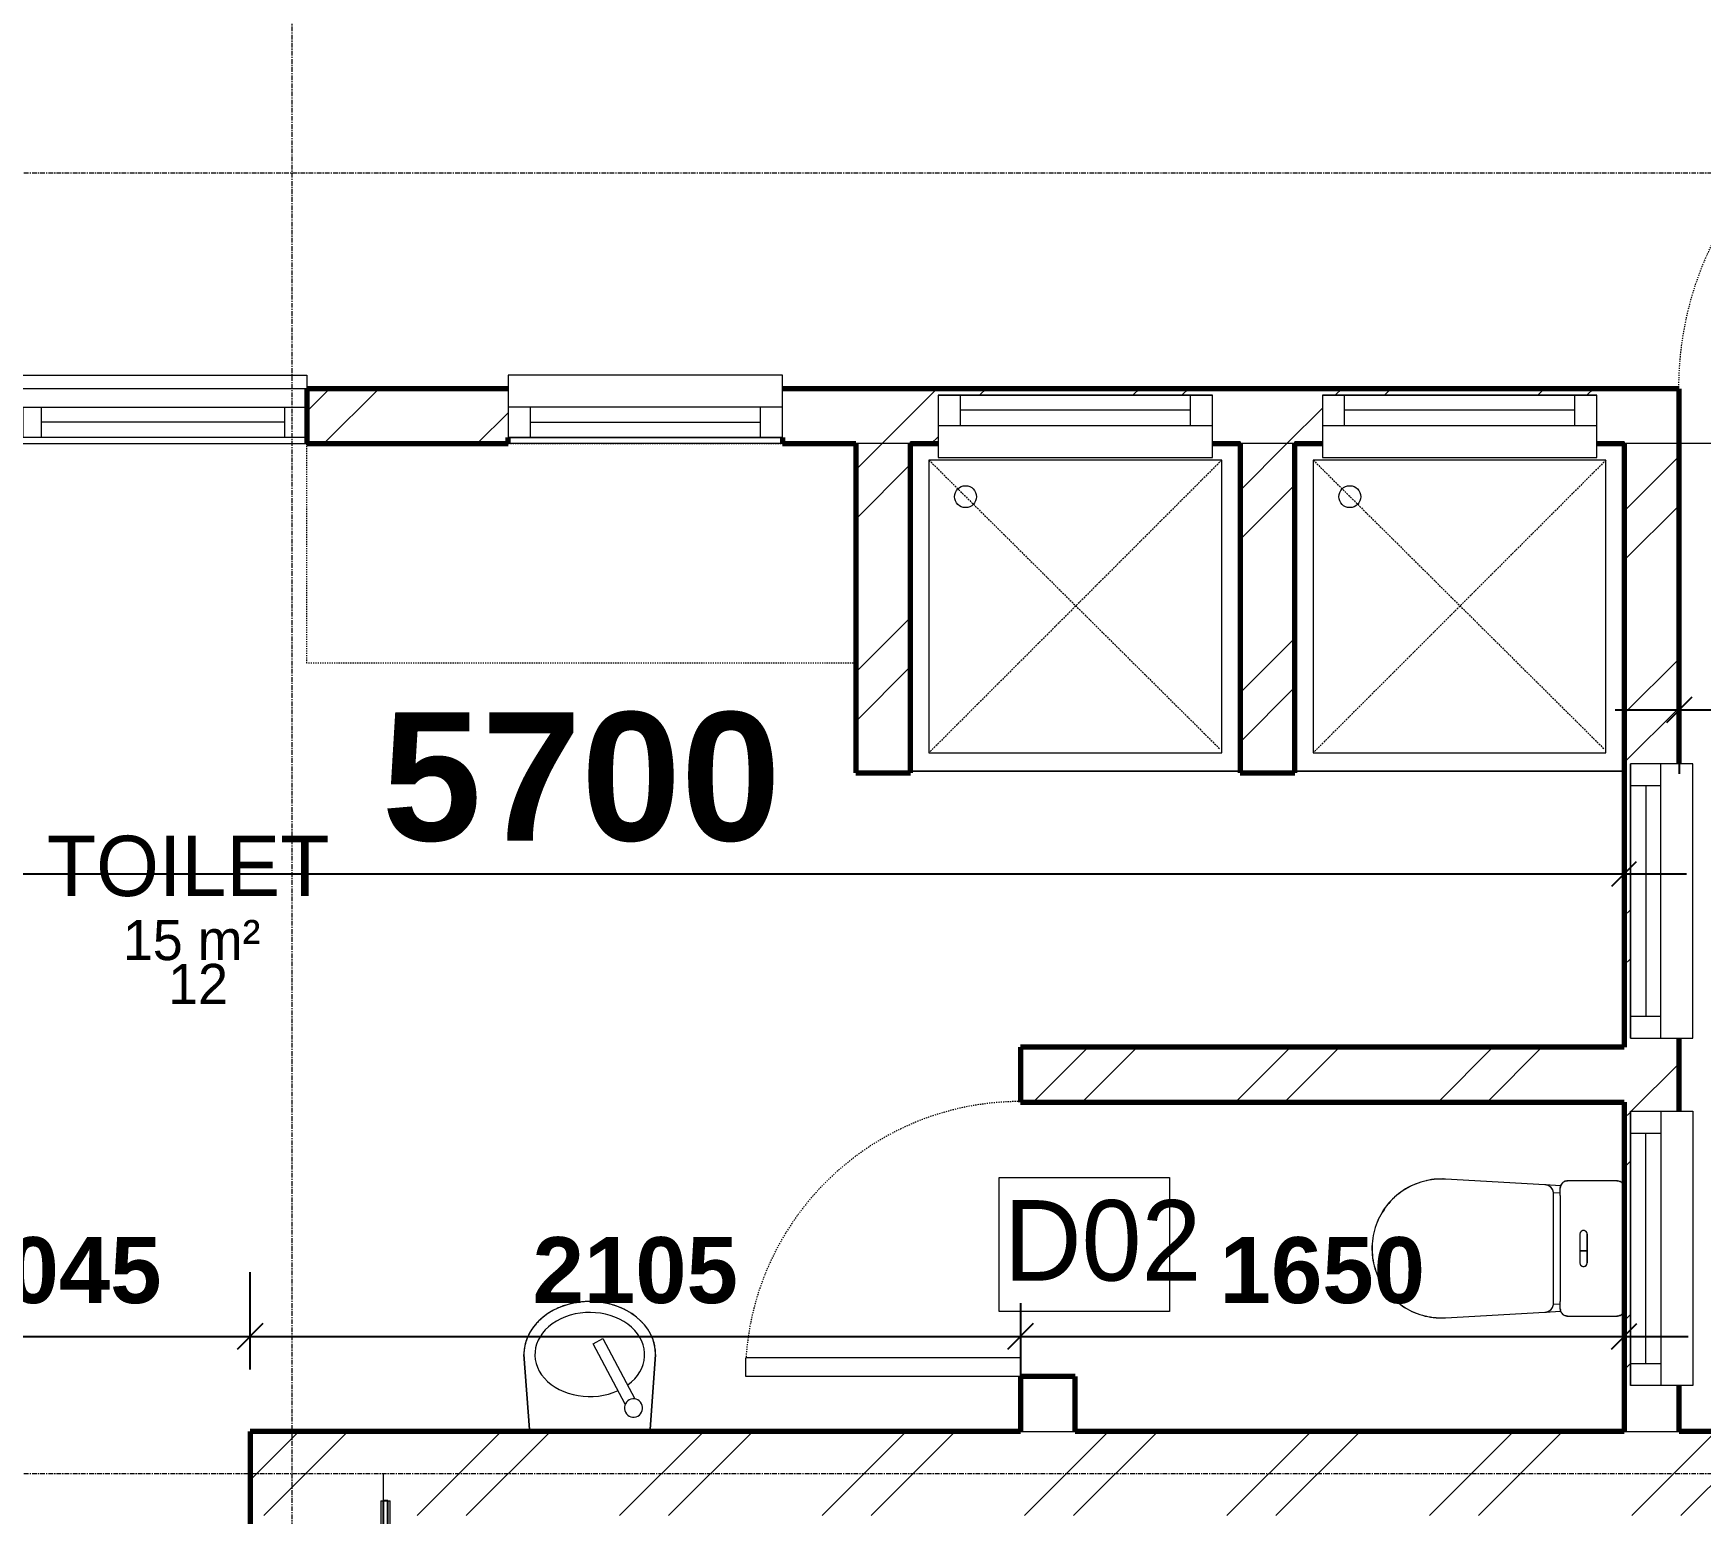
# Model space of a CAD drawing. Header units: inches. Extents: x 22 to 382261, y 22 to 371281.
# Drawn here: x 130486 to 135042, y 217997 to 222043 of the extents above; entities that cross this region are included whole.
import ezdxf

# ---------------------------------------------------------------- set-up
doc = ezdxf.new("R2010")
doc.units = ezdxf.units.IN
doc.header["$MEASUREMENT"] = 0
for name, pattern in [('Dash', [6.35, 3.175, -3.175]), ('Grid Line 1_2_', [22.225, 12.7, -3.175, 3.175, -3.175]), ('Hidden', [7.14375, 4.7625, -2.38125])]:
    doc.linetypes.add(name, pattern=pattern)
for name, color, linetype, lineweight in [('A-ANNO-DIMS', 211, 'Continuous', 9), ('A-AREA', 32, 'Continuous', 9), ('A-AREA-IDEN', 2, 'Continuous', 9), ('A-DOOR', 31, 'Continuous', 9), ('A-DOOR-HDLN', 31, 'Dash', 9), ('A-DOOR-IDEN', 31, 'Continuous', 9), ('A-FLOR', 192, 'Continuous', 9), ('A-GENM', 13, 'Continuous', 9), ('A-GLAZ', 151, 'Continuous', 9), ('A-GLAZ-SILL', 1, 'Continuous', 9), ('A-WALL', 113, 'Continuous', 9), ('A-WALL-PATT', 111, 'Continuous', 9), ('I-WALL', 2, 'Continuous', 9), ('P-SANR-FIXT', 6, 'Continuous', 9), ('Q-CASE', 31, 'Continuous', 9), ('S-GRID', 1, 'Continuous', 9)]:
    doc.layers.add(name, color=color, linetype=linetype, lineweight=lineweight)
doc.styles.add('Arial_B', font='arialbd.ttf', dxfattribs={"height": 350.793651})
doc.styles.add('Arial_B_1', font='arialbd.ttf', dxfattribs={"height": 180.555556})
doc.styles.add('Century Gothic_1', font='GOTHIC.TTF', dxfattribs={"height": 1})
doc.styles.add('Gill Sans MT', font='GIL_____.TTF', dxfattribs={"height": 262.5})
doc.styles.add('Tw Cen MT Condensed', font='TCCM____.TTF', dxfattribs={"height": 1.35})
doc.dimstyles.new('1', dxfattribs={"dimscale": 304.8, "dimtxt": 178.545395, "dimasz": 0.227865, "dimexe": 0.574147, "dimexo": 0.0625, "dimgap": 0.287073, "dimtad": 1, "dimdec": 0, "dimzin": 0, "dimdsep": 46, "dimtxsty": 'Arial_B_1', "dimblk1": 'OBLIQUE', "dimblk2": 'OBLIQUE', "dimsah": 1, "dimcen": 0.09, "dimdle": 0.574147, "dimazin": 0, "dimtfac": 1, "dimtdec": 4, "dimtix": 1, "dimtmove": 0, "dimatfit": 3, "dimfxl": 0.574147, "dimfxlon": 1, "dimtvp": 1, "dimtolj": 1, "dimtzin": 0, "dimarcsym": 2})
doc.dimstyles.new('2', dxfattribs={"dimscale": 304.8, "dimtxt": 346.888196, "dimasz": 0.221354, "dimexe": 1.338583, "dimexo": 0.0625, "dimgap": 0.278871, "dimtad": 1, "dimdec": 0, "dimzin": 0, "dimdsep": 46, "dimtxsty": 'Arial_B', "dimblk1": 'OBLIQUE', "dimblk2": 'OBLIQUE', "dimsah": 1, "dimcen": 0.09, "dimdle": 0.557743, "dimazin": 0, "dimtfac": 1, "dimtdec": 4, "dimtix": 1, "dimtmove": 0, "dimatfit": 3, "dimfxl": 0.557743, "dimfxlon": 1, "dimtvp": 1, "dimtolj": 1, "dimtzin": 0, "dimarcsym": 2})
pattern_1 = [(45, (139676.7, 209538.6), (-276.592, 276.592), []), (45, (139676.7, 209957.7), (-276.592, 276.592), [])]

# ---------------------------------------------------------------- blocks, each defined once
blk = doc.blocks.new('M_Single-Flush - d02  toilet 750 by 2100-458075-01-GROUND FLOOR DIM- PART B')
at = {"layer": 'A-DOOR', "lineweight": 18}
for p, q in [((375, -75), (324, -75)), ((324, -75), (324, -825)), ((375, -75), (375, -825)), ((375, -825), (324, -825))]:
    blk.add_line(p, q, dxfattribs=at)
at = {"layer": 'A-DOOR-HDLN'}
blk.add_arc((375, -75), 751.7, 180, 266.1097, dxfattribs=at)
blk = doc.blocks.new('Dbl Plain - 1500 by 900-492825-01-GROUND FLOOR DIM- PART B')
at = {"layer": 'A-GLAZ'}
for p, q in [((-1035, 49.5), (465, 49.5)), ((-1035, -33.5), (-1035, 49.5)), ((-975, 49.5), (-975, -33.5)), ((-310, 49.5), (-310, -33.5)), ((-260, 49.5), (-260, -33.5)), ((405, 49.5), (405, -33.5)), ((465, 49.5), (465, -33.5)), ((-975, 8), (-310, 8)), ((-260, 8), (405, 8)), ((465, -33.5), (-1035, -33.5))]:
    blk.add_line(p, q, dxfattribs=at)
at = {"layer": 'A-GLAZ-SILL'}
for p, q in [((-1035, -121), (-1035, -84.7)), ((465, -84.7), (465, -121)), ((465, -121), (-1035, -121))]:
    blk.add_line(p, q, dxfattribs=at)
blk = doc.blocks.new('Windows_Sgl_Plain - 750 by 600-492824-01-GROUND FLOOR DIM- PART B')
at = {"layer": 'A-GLAZ'}
for p, q in [((-375, 121), (-375, -49.5)), ((375, 121), (-375, 121)), ((375, -49.5), (375, 121)), ((375, 33.5), (-375, 33.5)), ((-375, 33.5), (-375, 25.5)), ((-315, 33.5), (-315, -49.5)), ((315, -49.5), (315, 33.5)), ((375, 25.5), (375, 33.5)), ((-315, -8), (315, -8)), ((-375, -49.5), (375, -49.5)), ((375, -49.5), (-375, -49.5))]:
    blk.add_line(p, q, dxfattribs=at)
at = {"layer": 'A-GLAZ-SILL'}
for p, q in [((-375, 121), (-375, 84.7)), ((375, 121), (-375, 121)), ((375, 84.7), (375, 121))]:
    blk.add_line(p, q, dxfattribs=at)
blk = doc.blocks.new('Windows_Sgl_Plain - 750 by 600-492826-01-GROUND FLOOR DIM- PART B')
at = {"layer": 'A-GLAZ'}
for p, q in [((-375, 49.5), (375, 49.5)), ((-375, -121), (-375, 49.5)), ((375, 49.5), (-375, 49.5)), ((-315, -33.5), (-315, 49.5)), ((315, 49.5), (315, -33.5)), ((375, 49.5), (375, -121)), ((-315, 8), (315, 8)), ((-375, -33.5), (-375, -25.5)), ((375, -33.5), (-375, -33.5)), ((375, -25.5), (375, -33.5)), ((375, -121), (-375, -121))]:
    blk.add_line(p, q, dxfattribs=at)
at = {"layer": 'A-GLAZ-SILL'}
for p, q in [((-375, -121), (-375, -84.7)), ((375, -84.7), (375, -121)), ((375, -121), (-375, -121))]:
    blk.add_line(p, q, dxfattribs=at)
blk = doc.blocks.new('Windows_Sgl_Plain - 750 by 900-492823-01-GROUND FLOOR DIM- PART B')
at = {"layer": 'A-GLAZ'}
for p, q in [((-375, 121), (-375, -49.5)), ((375, 121), (-375, 121)), ((375, -49.5), (375, 121)), ((375, 33.5), (-375, 33.5)), ((-375, 33.5), (-375, 25.5)), ((-315, 33.5), (-315, -49.5)), ((315, -49.5), (315, 33.5)), ((375, 25.5), (375, 33.5)), ((-315, -8), (315, -8)), ((-375, -49.5), (375, -49.5)), ((375, -49.5), (-375, -49.5))]:
    blk.add_line(p, q, dxfattribs=at)
at = {"layer": 'A-GLAZ-SILL'}
for p, q in [((-375, 121), (-375, 84.7)), ((375, 121), (-375, 121)), ((375, 84.7), (375, 121))]:
    blk.add_line(p, q, dxfattribs=at)
blk = doc.blocks.new('Sink - Bathroom _5_ - Sink - Bathroom _5_-371350-01-GROUND FLOOR DIM- PART B')
at = {"layer": 'P-SANR-FIXT'}
for p, q in [((9.3, 234.5), (35.8, 248.6)), ((96.9, 69.8), (9.3, 234.5)), ((35.8, 248.6), (123.5, 83.7)), ((-180, 205), (-165, 0)), ((-165, 0), (-180, 205)), ((165, 0), (180, 205)), ((180, 205), (165, 0)), ((-165, 0), (165, 0)), ((165, 0), (-165, 0))]:
    blk.add_line(p, q, dxfattribs=at)
for start, end in [(28, 208), (208, 28)]:
    blk.add_arc((119.5, 59), 25, start, end, dxfattribs=at)
for major_axis, ratio, start_param, end_param in [((-180, 0), 0.805556, 3.141593, 6.283185), ((150, 0), 0.766667, 5.476019, 11.537553)]:
    blk.add_ellipse((0, 205), major_axis=major_axis, ratio=ratio, start_param=start_param, end_param=end_param, dxfattribs=at)
blk.add_open_spline([(180, 205), (180, 210.5), (179.2, 221.4), (175.9, 237.3), (171.2, 250.4), (166.4, 260.6), (162.3, 267.9), (157.6, 275.1), (152.5, 282.2), (146.8, 289), (140.8, 295.5), (134.3, 301.6), (127.3, 307.6), (120, 313.2), (112.3, 318.4), (104.3, 323.3), (95.8, 327.8), (87.1, 332), (78.1, 335.7), (69, 339), (59.5, 341.9), (49.8, 344.4), (40.1, 346.4), (30.2, 348), (20.2, 349.2), (10.1, 349.8), (0, 350.1), (-10.1, 349.8), (-20.2, 349.2), (-30.2, 348), (-41.7, 346.2), (-54.7, 343.3), (-69, 339.1), (-82.7, 334), (-95.9, 327.9), (-108.4, 321), (-120, 313.3), (-131, 304.7), (-140.9, 295.5), (-149.8, 285.7), (-157.8, 275.2), (-164.5, 264.3), (-170.1, 252.9), (-174.5, 241.2), (-178.7, 225.5), (-180, 213.3), (-180, 205)], degree=3, knots=[0, 0, 0, 0, 0.035714, 0.071429, 0.107143, 0.125, 0.142857, 0.160714, 0.178571, 0.196429, 0.214286, 0.232143, 0.25, 0.267857, 0.285714, 0.303571, 0.321429, 0.339286, 0.357143, 0.375, 0.392857, 0.410714, 0.428571, 0.446429, 0.464286, 0.482143, 0.5, 0.517857, 0.535714, 0.553571, 0.571429, 0.598214, 0.625, 0.651786, 0.678571, 0.705357, 0.732143, 0.758929, 0.785714, 0.8125, 0.839286, 0.866071, 0.892857, 0.919643, 0.946429, 1, 1, 1, 1], dxfattribs=at)
blk = doc.blocks.new('Shower Tray _1_ - 900 x 1200mm Wide 2-375281-01-GROUND FLOOR DIM- PART B')
at = {"layer": 'P-SANR-FIXT'}
for p, q in [((-450, 450), (450, 450)), ((-450, 375), (-450, 450)), ((450, 450), (-450, 450)), ((-450, 450), (-450, 375)), ((450, 450), (450, -450)), ((450, -450), (450, 450)), ((-400, 400), (-400, -400)), ((400, 400), (-400, 400)), ((400, -400), (400, 400)), ((-450, -450), (-450, -375)), ((-450, -375), (-450, -450)), ((-400, -400), (400, -400)), ((450, -450), (-450, -450)), ((-450, -450), (450, -450))]:
    blk.add_line(p, q, dxfattribs=at)
at = {"layer": 'P-SANR-FIXT', "linetype": 'Hidden'}
for p, q in [((-400, 400), (400, -400)), ((-400, -400), (389.3, 394.7))]:
    blk.add_line(p, q, dxfattribs=at)
at = {"layer": 'P-SANR-FIXT'}
blk.add_circle((-300, -300), 30, dxfattribs=at)
blk = doc.blocks.new('Water_Closet_Toilet_19179_0001 - 540 x 360mm-V1-01-GROUND FLOOR DIM- PART B')
at = {"layer": 'P-SANR-FIXT'}
for p, q in [((-165, 154.9), (-158.7, 154.9)), ((0, 154.9), (-145, 154.9)), ((145, 154.9), (0, 154.9)), ((-185, 135.1), (-185, 134.9)), ((-185, 134.9), (-185, 0.1)), ((185, 134.9), (185, 135.7)), ((185, 0.1), (185, 134.9)), ((-39.7, 53.6), (39.7, 53.6)), ((6.9, 53.6), (-39.7, 53.6)), ((6.9, 33.6), (6.9, 53.6)), ((39.7, 53.6), (6.9, 53.6)), ((6.9, 53.6), (6.9, 33.6)), ((6.9, 33.6), (6.9, 53.6)), ((-185, 0.1), (-185, -0.7)), ((-39.7, 33.6), (39.7, 33.6)), ((-39.7, 33.6), (6.9, 33.6)), ((6.9, 33.6), (39.7, 33.6)), ((185, -0.1), (185, 0.1)), ((-171.5, -18.7), (-173.9, -62)), ((-153, -39.9), (-151.8, -19.9)), ((149.3, -38.4), (-149.3, -38.4)), ((-145, -19.9), (145, -19.9)), ((151.8, -19.9), (153, -39.9)), ((173.9, -62), (171.5, -18.7)), ((-174.3, -62), (-189.7, -333.9)), ((189.7, -333.9), (174.3, -62))]:
    blk.add_line(p, q, dxfattribs=at)
at = {"layer": 'P-SANR-FIXT', "flags": 128}
for points in [[(-158.7, 154.9), (-151.9, 154.9), (-145, 154.9)], [(145, 154.9), (151.9, 154.9), (158.7, 154.9), (165, 154.9)], [(-149.3, -38.4), (-150.3, -38.4), (-151.3, -38.5), (-152.3, -38.6), (-153.3, -38.7), (-154.3, -38.9), (-155.2, -39.1), (-156.2, -39.4), (-157.2, -39.7), (-158.1, -40), (-159, -40.4), (-159.9, -40.8), (-160.8, -41.2), (-161.7, -41.7), (-162.6, -42.2), (-163.4, -42.8), (-164.2, -43.4), (-165, -44), (-165.8, -44.6), (-166.5, -45.3), (-167.2, -46), (-167.9, -46.7), (-168.6, -47.5), (-169.2, -48.3), (-169.8, -49.1), (-170.3, -49.9), (-170.9, -50.8), (-171.3, -51.6), (-171.8, -52.5), (-172.2, -53.4), (-172.6, -54.4), (-172.9, -55.3), (-173.2, -56.3), (-173.5, -57.2), (-173.7, -58.2), (-173.9, -59.2), (-174.1, -60.2), (-174.2, -61.2), (-174.3, -62)], [(-163.4, -42.8), (-164.2, -43.4), (-165, -44), (-165.8, -44.6), (-166.5, -45.3), (-167.2, -46), (-167.9, -46.7), (-168.6, -47.5), (-169.2, -48.3), (-169.8, -49.1)], [(-145, -19.9), (-151.9, -19.9), (-158.7, -19.9), (-165, -19.9)], [(-149.3, -38.4), (-150.3, -38.4), (-151.3, -38.5), (-152.3, -38.6), (-153.3, -38.7), (-154.3, -38.9), (-155.2, -39.1)], [(165, -19.9), (158.7, -19.9), (151.9, -19.9), (145, -19.9)], [(174.3, -62), (174.2, -61), (174.1, -60), (173.9, -59), (173.7, -58), (173.5, -57.1), (173.2, -56.1), (172.9, -55.2), (172.5, -54.2), (172.2, -53.3), (171.7, -52.4), (171.3, -51.5), (170.8, -50.6), (170.3, -49.8), (169.7, -49), (169.1, -48.2), (168.5, -47.4), (167.8, -46.6), (167.1, -45.9), (166.4, -45.2), (165.7, -44.5), (164.9, -43.9), (164.1, -43.3), (163.3, -42.7), (162.4, -42.2), (161.6, -41.7), (160.7, -41.2), (159.8, -40.7), (158.9, -40.3), (158, -40), (157, -39.6), (156.1, -39.4), (155.1, -39.1), (154.1, -38.9), (153.1, -38.7), (152.1, -38.6), (151.1, -38.5), (150.1, -38.4), (149.3, -38.4)], [(155.1, -39.1), (154.1, -38.9), (153.1, -38.7), (152.1, -38.6), (151.1, -38.5), (150.1, -38.4), (149.3, -38.4)], [(169.1, -48.2), (168.5, -47.4), (167.8, -46.6), (167.1, -45.9), (166.4, -45.2), (165.7, -44.5), (164.9, -43.9), (164.1, -43.3), (163.3, -42.7), (162.4, -42.2)], [(-173.2, -56.3), (-173.5, -57.2), (-173.7, -58.2), (-173.9, -59.2), (-174.1, -60.2), (-174.2, -61.2), (-174.3, -62)], [(174.3, -62), (174.2, -61), (174.1, -60), (173.9, -59), (173.7, -58), (173.5, -57.1), (173.2, -56.1)], [(-189.7, -333.9), (-190, -341.5), (-189.9, -349.1), (-189.6, -356.7), (-189, -364.3), (-188.1, -371.8), (-186.8, -379.3), (-185.3, -386.7), (-183.5, -394.1), (-181.3, -401.4), (-178.9, -408.6), (-176.2, -415.7), (-173.2, -422.7), (-170, -429.6), (-166.4, -436.3), (-162.6, -442.9), (-158.6, -449.3), (-154.3, -455.6), (-149.7, -461.7), (-144.9, -467.5), (-139.9, -473.2), (-134.6, -478.7), (-129.2, -484), (-123.5, -489.1), (-117.6, -493.9), (-111.6, -498.5), (-105.3, -502.8), (-98.9, -506.9), (-92.3, -510.7), (-85.6, -514.3), (-78.8, -517.6), (-71.8, -520.6), (-64.7, -523.3), (-57.5, -525.8), (-50.2, -527.9), (-42.9, -529.8), (-35.4, -531.3), (-27.9, -532.6), (-20.4, -533.6), (-12.8, -534.2), (-5.2, -534.6), (2.4, -534.7), (10, -534.4), (17.5, -533.9), (25.1, -533), (32.6, -531.9), (40.1, -530.4), (47.5, -528.6), (54.8, -526.6), (62, -524.3), (69.1, -521.6), (76.2, -518.7), (83.1, -515.5), (89.8, -512.1), (96.5, -508.4), (102.9, -504.4), (109.2, -500.1), (115.4, -495.6), (121.3, -490.9), (127.1, -485.9), (132.6, -480.7), (137.9, -475.3), (143.1, -469.7), (147.9, -463.9), (152.6, -457.9), (157, -451.7), (161.1, -445.3), (165, -438.8), (168.7, -432.1), (172, -425.3), (175.1, -418.4), (177.9, -411.3), (180.5, -404.1), (182.7, -396.9), (184.6, -389.5), (186.3, -382.1), (187.6, -374.6), (188.7, -367.1), (189.4, -359.5), (189.9, -351.9), (190, -344.3), (189.8, -336.8), (189.7, -333.9)], [(-189.7, -333.9), (-190, -341.5), (-189.9, -349.1), (-189.6, -356.7), (-189, -364.3), (-188.1, -371.8), (-186.8, -379.3), (-185.3, -386.7), (-183.5, -394.1), (-181.3, -401.4), (-178.9, -408.6), (-176.2, -415.7), (-173.2, -422.7), (-170, -429.6), (-166.4, -436.3), (-162.6, -442.9), (-158.6, -449.3), (-154.3, -455.6), (-149.7, -461.7), (-144.9, -467.5), (-139.9, -473.2), (-134.6, -478.7), (-129.2, -484), (-123.5, -489.1), (-117.6, -493.9), (-111.6, -498.5), (-105.3, -502.8), (-98.9, -506.9), (-92.3, -510.7), (-85.6, -514.3), (-78.8, -517.6), (-71.8, -520.6), (-64.7, -523.3), (-57.5, -525.8), (-50.2, -527.9), (-42.9, -529.8), (-35.4, -531.3), (-27.9, -532.6), (-20.4, -533.6), (-12.8, -534.2), (-5.2, -534.6), (2.4, -534.7), (10, -534.4), (17.5, -533.9), (25.1, -533), (32.6, -531.9), (40.1, -530.4), (47.5, -528.6), (54.8, -526.6), (62, -524.3), (69.1, -521.6), (76.2, -518.7), (83.1, -515.5), (89.8, -512.1), (96.5, -508.4), (102.9, -504.4), (109.2, -500.1), (115.4, -495.6), (121.3, -490.9), (127.1, -485.9), (132.6, -480.7), (137.9, -475.3), (143.1, -469.7), (147.9, -463.9), (152.6, -457.9), (157, -451.7), (161.1, -445.3), (165, -438.8), (168.7, -432.1), (172, -425.3), (175.1, -418.4), (177.9, -411.3), (180.5, -404.1), (182.7, -396.9), (184.6, -389.5), (186.3, -382.1), (187.6, -374.6), (188.7, -367.1), (189.4, -359.5), (189.9, -351.9), (190, -344.3), (189.8, -336.8), (189.7, -333.9)], [(-189.4, -335.5), (-189.7, -341.5), (-189.6, -349.1), (-189.3, -356.7), (-188.7, -364.2), (-187.7, -371.8), (-186.6, -378.5)], [(186.6, -378.3), (187.3, -374.6), (188.4, -367.1), (189.1, -359.5), (189.6, -351.9), (189.7, -344.3), (189.5, -336.8), (189.5, -335.3)], [(-185.4, -384.5), (-185, -386.7), (-183.2, -394), (-181, -401.3), (-178.6, -408.5), (-175.9, -415.6), (-173, -422.6), (-172.1, -424.5)], [(172, -424.6), (174.8, -418.2), (177.6, -411.2), (180.2, -404), (182.4, -396.8), (184.3, -389.4), (185.4, -384.5)], [(-169.5, -429.8), (-166.2, -436.2), (-162.4, -442.7), (-158.3, -449.1), (-154, -455.4), (-149.5, -461.5)], [(148.4, -462.8), (152.3, -457.7), (156.7, -451.5), (160.9, -445.2), (164.8, -438.6), (168.4, -432), (169.3, -430.1)], [(-139.7, -473), (-134.4, -478.5), (-129, -483.8), (-123.3, -488.8), (-117.4, -493.6), (-115.2, -495.3)], [(-107.7, -500.8), (-105.1, -502.6), (-98.7, -506.6), (-92.2, -510.5), (-85.5, -514), (-78.6, -517.3), (-74.6, -519)], [(74.4, -519.1), (76, -518.5), (82.9, -515.3), (89.7, -511.8), (96.3, -508.1), (102.8, -504.1), (107.9, -500.7)], [(115.2, -495.4), (121.1, -490.7), (126.9, -485.7), (132.4, -480.5), (137.7, -475.1)], [(-66.9, -522.1), (-64.6, -523), (-57.4, -525.5), (-50.1, -527.6), (-42.8, -529.5), (-35.4, -531), (-28.4, -532.2)], [(-19.9, -533.3), (-12.8, -533.9), (-5.2, -534.3), (2.4, -534.3), (10, -534.1), (17.5, -533.6), (20.8, -533.2)], [(28.7, -532.1), (32.6, -531.5), (40, -530.1), (47.4, -528.3), (54.7, -526.3), (61.9, -524), (65.9, -522.5)]]:
    blk.add_lwpolyline(points, dxfattribs=at)
at = {"layer": 'P-SANR-FIXT'}
for centre, radius, start, end in [((-165, 134.9), 20, 135, 175), ((-165, 134.9), 20, 95.8886, 135), ((-165, 134.9), 20, 90, 95), ((165, 134.9), 20, 85, 90), ((165, 134.9), 20, 45, 84.1114), ((165, 134.9), 20, 5, 45), ((-165, 134.9), 20, 176.1887, 180), ((165, 134.9), 20, 0, 3.8113), ((-39.4, 43.6), 10, 91.7704, 268.2296), ((-39.4, 43.6), 10, 165.2951, 194.7049), ((-39.4, 43.6), 10, 106.4754, 150.5901), ((39.4, 43.6), 10, 271.7704, 88.2296), ((39.4, 43.6), 10, 286.4754, 88.2296), ((-165, 0.1), 20, 180, 195), ((-39.4, 43.6), 10, 194.7844, 253.5246), ((165, 0.1), 20, 345, 360), ((-165, 0.1), 20, 195.4881, 220), ((-165, 0.1), 20, 225, 270), ((-149.3, -63.4), 25, 118.9167, 147.8334), ((-149.3, -63.4), 25, 90, 104.4584), ((149.3, -63.4), 25, 75.5416, 90), ((149.3, -63.4), 25, 32.1666, 61.0833), ((165, 0.1), 20, 270, 280), ((165, 0.1), 20, 285, 315), ((165, 0.1), 20, 315, 344.5119), ((-149.3, -63.4), 25, 162.2918, 176.7501), ((149.3, -63.4), 25, 3.2499, 17.7082), ((0, -344.7), 190, 176.7501, 178.4923), ((0, -344.7), 190, 1.5077, 3.2499), ((0, -344.7), 190, 201.3178, 205.4424), ((0, -344.7), 190, 334.5576, 338.6822), ((0, -344.7), 190, 268.3608, 270)]:
    blk.add_arc(centre, radius, start, end, dxfattribs=at)
for points, knots in [([(-185, 134.9), (-185, 136.3), (-184.7, 139.1), (-183.4, 143.1), (-181.2, 146.9), (-178.2, 150.2), (-174.4, 152.8), (-170.2, 154.4), (-167.3, 154.8), (-166, 154.9)], [0, 0, 0, 0, 0.1428571, 0.2857143, 0.4285714, 0.5714286, 0.7142857, 0.8571429, 0.9719276, 0.9719276, 0.9719276, 0.9719276]), ([(166.1, 154.9), (168.6, 154.7), (172.4, 153.8), (176.8, 151.2), (179.7, 148.6), (182.1, 145.5), (184.3, 141), (185, 137.3), (185, 134.9)], [0.031614, 0.031614, 0.031614, 0.031614, 0.25, 0.375, 0.5, 0.625, 0.75, 1, 1, 1, 1]), ([(-165, -19.9), (-167.9, -19.9), (-172.1, -18.9), (-176.8, -16.2), (-179.7, -13.6), (-182.1, -10.5), (-184.3, -6), (-185, -2.3), (-185, 0.1)], [0, 0, 0, 0, 0.25, 0.375, 0.5, 0.625, 0.75, 1, 1, 1, 1])]:
    blk.add_open_spline(points, degree=3, knots=knots, dxfattribs=at)
blk.add_open_spline([(185, 0.1), (185, -1.3), (184.7, -4.1), (183.4, -8.1), (181.2, -11.9), (178.2, -15.2), (174.4, -17.8), (169.9, -19.5), (166.7, -19.9), (165, -19.9)], degree=3, dxfattribs=at)
blk = doc.blocks.new('Vanity Cabinet-Double Door _ 4 Drawer _M_ - 1200mm-415482-01-GROUND FLOOR DIM- PART B')
at = {"layer": 'Q-CASE', "linetype": 'Dash'}
for p, q in [((-659.2, 0), (-109.2, 0)), ((-659.2, -600), (-659.2, 0)), ((-109.2, 0), (640.8, 0)), ((640.8, 0), (840.8, 0)), ((840.8, 0), (840.8, -600)), ((840.8, -600), (-659.2, -600))]:
    blk.add_line(p, q, dxfattribs=at)
blk = doc.blocks.new('Back wall - ASB FREESTANDING GLASS BACK WALL-V28-01-GROUND FLOOR DIM- PART B')
at = {"layer": 'A-GENM'}
for p, q in [((-1760, 369), (-1980, 369)), ((-440, 369), (-660, 369)), ((660, 369), (440, 369)), ((1980, 369), (1760, 369)), ((-1985, 364), (-1985, 9)), ((-1755, 9), (-1755, 364)), ((-665, 364), (-665, 9)), ((-435, 26), (-435, 364)), ((435, 364), (435, 44)), ((665, 9), (665, 364)), ((1755, 364), (1755, 140)), ((1985, 140), (1985, 364)), ((-1877, 86), (-1877, 304)), ((-1864, 306), (-1876, 306)), ((-1876, 306), (-1876, 256)), ((-1872, 309), (-1870, 309)), ((-1870, 309), (-1868, 309)), ((-1864, 256), (-1864, 306)), ((-1863, 304), (-1863, 86)), ((-557, 86), (-557, 304)), ((-552, 309), (-550, 309)), ((-550, 309), (-548, 309)), ((-543, 304), (-543, 86)), ((543, 86), (543, 304)), ((548, 309), (550, 309)), ((550, 309), (552, 309)), ((557, 304), (557, 86)), ((1863, 140), (1863, 304)), ((1876, 306), (1864, 306)), ((1864, 306), (1864, 256)), ((1868, 309), (1870, 309)), ((1870, 309), (1872, 309)), ((1876, 256), (1876, 306)), ((1877, 304), (1877, 140)), ((-1876, 6), (-1876, 256)), ((-1864, 256), (-1864, 6)), ((1864, 140), (1864, 256)), ((1876, 256), (1876, 140)), ((1755, 140), (1755, 9)), ((1863, 86), (1863, 140)), ((1864, 6), (1864, 140)), ((1876, 140), (1876, 6)), ((1877, 140), (1877, 86)), ((1985, 9), (1985, 140)), ((-1876, 86), (-1884, 86)), ((-1884, 86), (-1884, 14)), ((-1856, 86), (-1864, 86)), ((-1856, 14), (-1856, 86)), ((-556, 86), (-564, 86)), ((-564, 86), (-564, 6)), ((-536, 86), (-544, 86)), ((-536, 14), (-536, 86)), ((543.5, 86), (535.5, 86)), ((535.5, 86), (535.5, 14)), ((543.5, 6), (543.5, 86)), ((556.5, 86), (556.5, 6)), ((564.5, 86), (556.5, 86)), ((564.5, 6), (564.5, 86)), ((1864, 86), (1856, 86)), ((1856, 86), (1856, 14)), ((1884, 86), (1876, 86)), ((1884, 14), (1884, 86)), ((-3200, 6), (-3200, 12.5)), ((-3135, 12.5), (-3200, 12.5)), ((-1985, 12.5), (-3135, 12.5)), ((-1985, 9), (-1956, 9)), ((-1884, 14), (-1956, 14)), ((-1956, 14), (-1956, 6)), ((-1784, 14), (-1856, 14)), ((-1784, 6), (-1784, 14)), ((-1784, 9), (-1755, 9)), ((-665, 12.5), (-1755, 12.5)), ((-665, 9), (-564, 9)), ((-444, 14), (-536, 14)), ((-484, 34), (-444, 34)), ((-484, 34), (-484, 14)), ((-463, 6), (-458, 6)), ((-455, 26), (-429, 26)), ((-455, 26), (-455, 16)), ((-435.7, 16), (-455, 16)), ((-444, 26), (-444, 34)), ((-444, 14), (-444, 16)), ((-444, 6), (-444, 14)), ((-444, 9), (-435.7, 9)), ((-436, 16), (-436, 6)), ((-426, 16), (-436, 16)), ((-429, 26), (-425, 26)), ((-426, 16), (-266, 16)), ((-425, 26), (-406, 26)), ((-425, 26), (-425, 16)), ((-406, 36), (-386, 36)), ((-406, 36), (-406, 16)), ((-386, 36), (-386, 16)), ((-386, 26), (-365, 26)), ((-365, 26), (-361, 26)), ((-365, 26), (-365, 16)), ((-361, 26), (-335, 26)), ((-335, 26), (-335, 16)), ((-266, 16), (-266, 6)), ((373.5, 12.5), (-266, 12.5)), ((433.5, 14), (373.5, 14)), ((373.5, 14), (373.5, 6)), ((493.5, 44), (433.5, 44)), ((433.5, 44), (433.5, 14)), ((458, 6), (463, 6)), ((493.5, 14), (493.5, 44)), ((535.5, 14), (493.5, 14)), ((564.5, 9), (665, 9)), ((1755, 12.5), (665, 12.5)), ((1755, 9), (1784, 9)), ((1856, 14), (1784, 14)), ((1784, 14), (1784, 6)), ((1956, 14), (1884, 14)), ((1956, 6), (1956, 14)), ((1956, 9), (1985, 9)), ((3160, 12.5), (1985, 12.5)), ((3166.1, 12.5), (3160, 12.5)), ((3168, 12.5), (3166.4, 12.5)), ((3174.5, 12.5), (3168.3, 12.5)), ((3200, 12.5), (3175.6, 12.5)), ((3200, 12.5), (3200, 6)), ((-3200, -12.5), (-3200, -6)), ((-3200, -12.5), (-3135, -12.5)), ((-3135, -12.5), (3160, -12.5)), ((3160, -12.5), (3167.3, -12.5)), ((3167.7, -12.5), (3169.5, -12.5)), ((3170, -12.5), (3200, -12.5)), ((3200, -6), (3200, -12.5))]:
    blk.add_line(p, q, dxfattribs=at)
at = {"layer": 'A-GENM', "lineweight": 25}
for p, q in [((-556, 306), (-556, 6)), ((-544, 306), (-556, 306)), ((-544, 6), (-544, 306)), ((556, 306), (544, 306)), ((544, 306), (544, 6)), ((556, 6), (556, 306)), ((-3200, 6), (-3200, -6)), ((-463, 6), (-3200, 6)), ((-556, 6), (-544, 6)), ((-463, -6), (-463, 6)), ((458, 6), (-458, 6)), ((-458, 6), (-458, -6)), ((458, -6), (458, 6)), ((3200, 6), (463, 6)), ((463, 6), (463, -6)), ((544, 6), (556, 6)), ((3200, -6), (3200, 6)), ((-3200, -6), (-463, -6)), ((-458, -6), (458, -6)), ((463, -6), (3200, -6))]:
    blk.add_line(p, q, dxfattribs=at)
at = {"layer": 'A-GENM'}
for centre, start, end in [((-1980, 364), 90, 180), ((-1760, 364), 0, 90), ((-660, 364), 90, 180), ((-440, 364), 0, 90), ((440, 364), 90, 180), ((660, 364), 0, 90), ((1760, 364), 90, 180), ((1980, 364), 0, 90), ((-1872, 304), 90, 180), ((-1868, 304), 0, 90), ((-552, 304), 90, 180), ((-548, 304), 0, 90), ((548, 304), 90, 180), ((552, 304), 0, 90), ((1868, 304), 90, 180), ((1872, 304), 0, 90)]:
    blk.add_arc(centre, 5, start, end, dxfattribs=at)
blk = doc.blocks.new('M_Single-Flush - 900 by 2100-683578-01-GROUND FLOOR DIM- PART B')
at = {"layer": 'A-DOOR', "lineweight": 18}
for p, q in [((450, 975.2), (399, 975.2)), ((399, 75), (399, 975.2)), ((450, 75), (450, 975.2)), ((450, 75), (399, 75))]:
    blk.add_line(p, q, dxfattribs=at)
at = {"layer": 'A-DOOR-HDLN'}
blk.add_arc((450, 75), 901.7, 93.2424, 180, dxfattribs=at)
blk = doc.blocks.new('M_Door Tag1 - M_Door Tag 2-910938-01-GROUND FLOOR DIM- PART B')
at = {"layer": 'A-DOOR-IDEN'}
for p, q in [((-1.206, 1.536), (3.019, 1.536)), ((-1.206, -1.791), (-1.206, 1.536)), ((3.019, 1.536), (3.019, -1.791)), ((3.019, -1.791), (-1.206, -1.791))]:
    blk.add_line(p, q, dxfattribs=at)
blk = doc.blocks.new('_Oblique')
at = {"color": 0, "linetype": 'ByBlock', "lineweight": -2}
blk.add_line((-0.5, -0.5), (0.5, 0.5), dxfattribs=at)
blk = doc.blocks.new('*D4702')
at = {"layer": 'A-ANNO-DIMS', "color": 0, "lineweight": -2, "transparency": 16777216}
for p, q in [((130032.9, 218390.7), (130032.9, 218656.6)), ((131077.9, 218390.7), (131077.9, 218656.6)), ((129857.9, 218481.6), (131252.9, 218481.6))]:
    blk.add_line(p, q, dxfattribs=at)
at = {"layer": 'Defpoints', "color": 0, "transparency": 16777216}
for p in [(131077.9, 218481.6), (130032.9, 218371.6), (131077.9, 218371.6)]:
    blk.add_point(p, dxfattribs=at)
at = {"layer": 'A-ANNO-DIMS', "color": 0, "lineweight": -2, "transparency": 16777216, "xscale": 69.45312499999999, "yscale": 69.45312499999999, "zscale": 69.45312499999999, "rotation": 180}
blk.add_blockref('_Oblique', (130032.9, 218481.6), dxfattribs=at)
at = {"layer": 'A-ANNO-DIMS', "color": 0, "lineweight": -2, "transparency": 16777216, "xscale": 69.45312499999999, "yscale": 69.45312499999999, "zscale": 69.45312499999999}
blk.add_blockref('_Oblique', (131077.9, 218481.6), dxfattribs=at)
at = {"layer": 'A-ANNO-DIMS', "color": 0, "transparency": 16777216, "insert": (130555.4, 218661.3), "char_height": 180.56, "width": 410.436, "attachment_point": 5, "style": 'Arial_B_1'}
blk.add_mtext('\\A1;1045', dxfattribs=at)
blk = doc.blocks.new('*D4703')
at = {"layer": 'A-ANNO-DIMS', "color": 0, "lineweight": -2, "transparency": 16777216}
for p, q in [((131077.9, 218390.7), (131077.9, 218656.6)), ((133182.9, 218572.6), (133182.9, 218306.6)), ((130902.9, 218481.6), (133357.9, 218481.6))]:
    blk.add_line(p, q, dxfattribs=at)
at = {"layer": 'Defpoints', "color": 0, "transparency": 16777216}
for p in [(133182.9, 218591.6), (133182.9, 218481.6), (131077.9, 218371.6)]:
    blk.add_point(p, dxfattribs=at)
at = {"layer": 'A-ANNO-DIMS', "color": 0, "lineweight": -2, "transparency": 16777216, "xscale": 69.45312499999999, "yscale": 69.45312499999999, "zscale": 69.45312499999999, "rotation": 180}
blk.add_blockref('_Oblique', (131077.9, 218481.6), dxfattribs=at)
at = {"layer": 'A-ANNO-DIMS', "color": 0, "lineweight": -2, "transparency": 16777216, "xscale": 69.45312499999999, "yscale": 69.45312499999999, "zscale": 69.45312499999999}
blk.add_blockref('_Oblique', (133182.9, 218481.6), dxfattribs=at)
at = {"layer": 'A-ANNO-DIMS', "color": 0, "transparency": 16777216, "insert": (132130.4, 218661.3), "char_height": 180.56, "width": 410.436, "attachment_point": 5, "style": 'Arial_B_1'}
blk.add_mtext('\\A1;2105', dxfattribs=at)
blk = doc.blocks.new('*D4704')
at = {"layer": 'A-ANNO-DIMS', "color": 0, "lineweight": -2, "transparency": 16777216}
for p, q in [((133182.9, 218572.6), (133182.9, 218306.6)), ((134832.9, 218572.6), (134832.9, 218306.6)), ((133007.9, 218481.6), (135007.9, 218481.6))]:
    blk.add_line(p, q, dxfattribs=at)
at = {"layer": 'Defpoints', "color": 0, "transparency": 16777216}
for p in [(133182.9, 218591.6), (134832.9, 218591.6), (134832.9, 218481.6)]:
    blk.add_point(p, dxfattribs=at)
at = {"layer": 'A-ANNO-DIMS', "color": 0, "lineweight": -2, "transparency": 16777216, "xscale": 69.45312499999999, "yscale": 69.45312499999999, "zscale": 69.45312499999999, "rotation": 180}
blk.add_blockref('_Oblique', (133182.9, 218481.6), dxfattribs=at)
at = {"layer": 'A-ANNO-DIMS', "color": 0, "lineweight": -2, "transparency": 16777216, "xscale": 69.45312499999999, "yscale": 69.45312499999999, "zscale": 69.45312499999999}
blk.add_blockref('_Oblique', (134832.9, 218481.6), dxfattribs=at)
at = {"layer": 'A-ANNO-DIMS', "color": 0, "transparency": 16777216, "insert": (134007.9, 218661.3), "char_height": 180.56, "width": 410.436, "attachment_point": 5, "style": 'Arial_B_1'}
blk.add_mtext('\\A1;1650', dxfattribs=at)
blk = doc.blocks.new('*D4705')
at = {"layer": 'A-ANNO-DIMS', "color": 0, "lineweight": -2, "transparency": 16777216}
for p, q in [((129132.9, 219836.6), (129132.9, 219337.6)), ((134832.9, 219836.6), (134832.9, 219337.6)), ((128962.9, 219745.6), (135002.9, 219745.6))]:
    blk.add_line(p, q, dxfattribs=at)
at = {"layer": 'Defpoints', "color": 0, "transparency": 16777216}
for p in [(129132.9, 219855.6), (134832.9, 219855.6), (134832.9, 219745.6)]:
    blk.add_point(p, dxfattribs=at)
at = {"layer": 'A-ANNO-DIMS', "color": 0, "lineweight": -2, "transparency": 16777216, "xscale": 67.46874999999999, "yscale": 67.46874999999999, "zscale": 67.46874999999999, "rotation": 180}
blk.add_blockref('_Oblique', (129132.9, 219745.6), dxfattribs=at)
at = {"layer": 'A-ANNO-DIMS', "color": 0, "lineweight": -2, "transparency": 16777216, "xscale": 67.46874999999999, "yscale": 67.46874999999999, "zscale": 67.46874999999999}
blk.add_blockref('_Oblique', (134832.9, 219745.6), dxfattribs=at)
at = {"layer": 'A-ANNO-DIMS', "color": 0, "transparency": 16777216, "insert": (131982.9, 220009.7), "char_height": 350.79, "width": 820.872, "attachment_point": 5, "style": 'Arial_B'}
blk.add_mtext('\\A1;5700', dxfattribs=at)
blk = doc.blocks.new('*D4707')
at = {"layer": 'A-ANNO-DIMS', "color": 0, "lineweight": -2, "transparency": 16777216}
for p, q in [((134982.9, 220284.8), (134982.9, 220018.8)), ((135882.9, 220284.8), (135882.9, 220018.8)), ((134807.9, 220193.8), (136057.9, 220193.8))]:
    blk.add_line(p, q, dxfattribs=at)
at = {"layer": 'Defpoints', "color": 0, "transparency": 16777216}
for p in [(134982.9, 220303.8), (135882.9, 220303.8), (135882.9, 220193.8)]:
    blk.add_point(p, dxfattribs=at)
at = {"layer": 'A-ANNO-DIMS', "color": 0, "lineweight": -2, "transparency": 16777216, "xscale": 69.45312499999999, "yscale": 69.45312499999999, "zscale": 69.45312499999999, "rotation": 180}
blk.add_blockref('_Oblique', (134982.9, 220193.8), dxfattribs=at)
at = {"layer": 'A-ANNO-DIMS', "color": 0, "lineweight": -2, "transparency": 16777216, "xscale": 69.45312499999999, "yscale": 69.45312499999999, "zscale": 69.45312499999999}
blk.add_blockref('_Oblique', (135882.9, 220193.8), dxfattribs=at)
at = {"layer": 'A-ANNO-DIMS', "color": 0, "transparency": 16777216, "insert": (135432.9, 220373.6), "char_height": 180.56, "width": 307.827, "attachment_point": 5, "style": 'Arial_B_1'}
blk.add_mtext('\\A1;900', dxfattribs=at)

msp = doc.modelspace()

# ---------------------------------------------------------------- hatches: boundary and pattern name
at = {"layer": 'A-WALL-PATT'}
h = msp.add_hatch(dxfattribs=at)
h.set_pattern_fill('FP_1', color=256, style=0, pattern_type=2)
h.set_pattern_definition(pattern_1)
h.paths.add_polyline_path([(134982.9, 220921.8), (134982.9, 221071.8), (132532.9, 221071.8), (132532.9, 220921.8), (132957.9, 220921.8), (132957.9, 221054.8), (133707.9, 221054.8), (133707.9, 220921.8), (134007.9, 220921.8), (134007.9, 221054.8), (134757.9, 221054.8), (134757.9, 220921.8), (134832.9, 220921.8)])
h.paths.add_polyline_path([(129732.9, 220921.8), (129732.9, 221071.8), (129132.9, 221071.8), (129132.9, 220921.8)])
h.paths.add_polyline_path([(131782.9, 220921.8), (131782.9, 221071.8), (131232.9, 221071.8), (131232.9, 220921.8)])
h = msp.add_hatch(dxfattribs=at)
h.set_pattern_fill('FP_1', color=256, style=0, pattern_type=2)
h.set_pattern_definition(pattern_1)
h.paths.add_polyline_path([(132732.9, 220021.8), (132882.9, 220021.8), (132882.9, 220921.8), (132732.9, 220921.8)])
h = msp.add_hatch(dxfattribs=at)
h.set_pattern_fill('FP_1', color=256, style=0, pattern_type=2)
h.set_pattern_definition(pattern_1)
h.paths.add_polyline_path([(133782.9, 220021.8), (133932.9, 220021.8), (133932.9, 220921.8), (133782.9, 220921.8), (133782.9, 220080.2)])
h = msp.add_hatch(dxfattribs=at)
h.set_pattern_fill('FP_1', color=256, style=0, pattern_type=2)
h.set_pattern_definition(pattern_1)
h.paths.add_polyline_path([(134832.9, 218221.8), (134982.9, 218221.8), (134982.9, 218346.8), (134849.9, 218346.8), (134849.9, 219096.8), (134982.9, 219096.8), (134982.9, 219296.8), (134849.9, 219296.8), (134849.9, 220046.8), (134982.9, 220046.8), (134982.9, 220921.8), (134832.9, 220921.8), (134832.9, 218334.3)])
h = msp.add_hatch(dxfattribs=at)
h.set_pattern_fill('FP_1', color=256, style=0, pattern_type=2)
h.set_pattern_definition(pattern_1)
h.paths.add_polyline_path([(134832.9, 219121.8), (134832.9, 219271.8), (133182.9, 219271.8), (133182.9, 219121.8), (134390, 219121.8)])
h = msp.add_hatch(dxfattribs=at)
h.set_pattern_fill('FP_1', color=256, style=0, pattern_type=2)
h.set_pattern_definition(pattern_1)
h.paths.add_polyline_path([(131307.9, 217991.8), (141017.9, 217991.8), (141017.9, 218221.8), (138856.1, 218221.8), (138856.1, 218206.8), (137027.3, 218206.8), (137027.3, 218221.8), (131077.9, 218221.8), (131077.9, 217991.8)])

# ---------------------------------------------------------------- linework, layer by layer
at = {"layer": 'A-AREA'}
msp.add_line((131441.9, 218106.8), (131441.9, 218031.8), dxfattribs=at)
at = {"layer": 'A-FLOR'}
for p, q in [((132882.9, 220921.8), (131782.9, 220921.8)), ((133932.9, 220921.8), (133782.9, 220921.8)), ((136112.9, 220921.8), (134832.9, 220921.8))]:
    msp.add_line(p, q, dxfattribs=at)
at = {"layer": 'A-WALL'}
for p, q in [((131232.9, 221071.8), (129732.9, 221071.8)), ((129732.9, 220921.8), (131232.9, 220921.8)), ((133182.9, 218221.8), (133332.9, 218221.8)), ((134832.9, 218221.8), (134982.9, 218221.8))]:
    msp.add_line(p, q, dxfattribs=at)
at = {"layer": 'A-WALL', "lineweight": 70}
for p, q in [((131782.9, 221071.8), (131232.9, 221071.8)), ((131232.9, 221071.8), (131232.9, 220921.8)), ((134982.9, 221071.8), (132532.9, 221071.8)), ((134982.9, 220046.8), (134982.9, 221071.8)), ((131232.9, 220921.8), (131782.9, 220921.8)), ((131782.9, 220921.8), (131782.9, 220938.8)), ((132532.9, 220938.8), (132532.9, 220921.8)), ((132532.9, 220921.8), (132732.9, 220921.8)), ((132732.9, 220921.8), (132732.9, 220021.8)), ((132882.9, 220921.8), (132957.9, 220921.8)), ((132882.9, 220021.8), (132882.9, 220921.8)), ((133707.9, 220921.8), (133782.9, 220921.8)), ((133782.9, 220921.8), (133782.9, 220021.8)), ((133932.9, 220921.8), (134007.9, 220921.8)), ((133932.9, 220021.8), (133932.9, 220921.8)), ((134757.9, 220921.8), (134832.9, 220921.8)), ((134832.9, 220921.8), (134832.9, 219271.8)), ((132732.9, 220021.8), (132882.9, 220021.8)), ((133782.9, 220021.8), (133932.9, 220021.8)), ((134982.9, 219096.8), (134982.9, 219296.8)), ((134832.9, 219271.8), (133182.9, 219271.8)), ((133182.9, 219271.8), (133182.9, 219121.8)), ((133182.9, 219121.8), (134832.9, 219121.8)), ((134832.9, 219121.8), (134832.9, 218221.8)), ((133182.9, 218371.8), (133182.9, 218221.8)), ((133332.9, 218371.8), (133182.9, 218371.8)), ((133332.9, 218221.8), (133332.9, 218371.8)), ((134982.9, 218221.8), (134982.9, 218346.8))]:
    msp.add_line(p, q, dxfattribs=at)
at = {"layer": 'I-WALL', "lineweight": 70}
for p, q in [((131077.9, 218221.8), (131077.9, 216201.8)), ((133182.9, 218221.8), (131077.9, 218221.8)), ((134832.9, 218221.8), (133332.9, 218221.8)), ((135882.9, 218221.8), (134982.9, 218221.8))]:
    msp.add_line(p, q, dxfattribs=at)
at = {"layer": 'S-GRID', "linetype": 'Grid Line 1_2_'}
for p, q in [((131192.9, 200135.3), (131192.9, 224549.4)), ((126592.9, 221661.8), (165494.2, 221661.8)), ((126592.9, 218106.8), (165494.2, 218106.8))]:
    msp.add_line(p, q, dxfattribs=at)

# ---------------------------------------------------------------- block references
at = {"layer": 'A-DOOR-HDLN'}
msp.add_blockref('M_Single-Flush - 900 by 2100-683578-01-GROUND FLOOR DIM- PART B', (135432.9, 220996.8), dxfattribs=at)
at = {"layer": 'A-DOOR-HDLN', "rotation": 270}
msp.add_blockref('M_Single-Flush - d02  toilet 750 by 2100-458075-01-GROUND FLOOR DIM- PART B', (133257.9, 218746.8), dxfattribs=at)
at = {"layer": 'A-DOOR-IDEN', "xscale": 110, "yscale": 110, "zscale": 110}
msp.add_blockref('M_Door Tag1 - M_Door Tag 2-910938-01-GROUND FLOOR DIM- PART B', (133257.9, 218746.8), dxfattribs=at)
at = {"layer": 'A-GENM', "rotation": 90.0000000000001}
msp.add_blockref('Back wall - ASB FREESTANDING GLASS BACK WALL-V28-01-GROUND FLOOR DIM- PART B', (131447.9, 214831.8), dxfattribs=at)
at = {"layer": 'A-GLAZ'}
msp.add_blockref('Windows_Sgl_Plain - 750 by 900-492823-01-GROUND FLOOR DIM- PART B', (132157.9, 220988.3), dxfattribs=at)
for name, p, rotation in [('Windows_Sgl_Plain - 750 by 600-492824-01-GROUND FLOOR DIM- PART B', (133332.9, 221005.2), 180), ('Windows_Sgl_Plain - 750 by 600-492824-01-GROUND FLOOR DIM- PART B', (134382.9, 221005.2), 180), ('Windows_Sgl_Plain - 750 by 600-492824-01-GROUND FLOOR DIM- PART B', (134899.4, 219671.8), 270), ('Windows_Sgl_Plain - 750 by 600-492826-01-GROUND FLOOR DIM- PART B', (134899.4, 218721.8), 90)]:
    msp.add_blockref(name, p, dxfattribs=dict(at, rotation=rotation))
at = {"layer": 'A-GLAZ-SILL', "rotation": 180}
msp.add_blockref('Dbl Plain - 1500 by 900-492825-01-GROUND FLOOR DIM- PART B', (130197.9, 220988.3), dxfattribs=at)
at = {"layer": 'P-SANR-FIXT'}
for name, p, rotation in [('Shower Tray _1_ - 900 x 1200mm Wide 2-375281-01-GROUND FLOOR DIM- PART B', (133332.9, 220476.8), 269.9999999999998), ('Shower Tray _1_ - 900 x 1200mm Wide 2-375281-01-GROUND FLOOR DIM- PART B', (134382.9, 220476.8), 269.9999999999998), ('Water_Closet_Toilet_19179_0001 - 540 x 360mm-V1-01-GROUND FLOOR DIM- PART B', (134678.1, 218721.8), 270)]:
    msp.add_blockref(name, p, dxfattribs=dict(at, rotation=rotation))
msp.add_blockref('Sink - Bathroom _5_ - Sink - Bathroom _5_-371350-01-GROUND FLOOR DIM- PART B', (132006.1, 218226.8), dxfattribs=at)
at = {"layer": 'Q-CASE', "linetype": 'Dash'}
msp.add_blockref('Vanity Cabinet-Double Door _ 4 Drawer _M_ - 1200mm-415482-01-GROUND FLOOR DIM- PART B', (131892, 220921.8), dxfattribs=at)

# ---------------------------------------------------------------- texts
at = {"layer": 'A-AREA-IDEN', "attachment_point": 1}
for s, insert, char_height, width, style in [('TOILET', (130522.4, 219850.1), 165, 1014.135, 'Gill Sans MT'), ('15 m²', (130730.3, 219620), 110, 511.477, 'Century Gothic_1'), ('12', (130854, 219499.7), 110, 211.645, 'Century Gothic_1')]:
    msp.add_mtext(s, dxfattribs=dict(at, insert=insert, char_height=char_height, width=width, style=style))
at = {"layer": 'A-DOOR-IDEN', "insert": (133137.6, 218854), "char_height": 220, "width": 493.839, "attachment_point": 1, "style": 'Tw Cen MT Condensed'}
msp.add_mtext('D02', dxfattribs=at)

# ---------------------------------------------------------------- dimensions: what is measured, and where the dimension line sits
at = {"layer": 'A-ANNO-DIMS'}
for base, p1, p2, dimstyle, override, picture, middle in [((135882.9, 220193.8), (134982.9, 220303.8), (135882.9, 220303.8), '1', {"dimpost": '<>', "dimfxl": 900}, '*D4707', (135432.9, 220373.6)), ((134832.9, 219745.6), (129132.9, 219855.6), (134832.9, 219855.6), '2', {"dimpost": '<>', "dimfxl": 5700}, '*D4705', (131982.9, 220009.7)), ((131077.9, 218481.6), (130032.9, 218371.6), (131077.9, 218371.6), '1', {"dimpost": '<>', "dimfxl": 1045}, '*D4702', (130555.4, 218661.3)), ((133182.9, 218481.6), (131077.9, 218371.6), (133182.9, 218591.6), '1', {"dimpost": '<>', "dimfxl": 2116.465214}, '*D4703', (132130.4, 218661.3)), ((134832.9, 218481.6), (133182.9, 218591.6), (134832.9, 218591.6), '1', {"dimpost": '<>', "dimfxl": 1650}, '*D4704', (134007.9, 218661.3))]:
    dim = msp.add_linear_dim(base=base, p1=p1, p2=p2, dimstyle=dimstyle, override=override, dxfattribs=at)
    dim.commit()
    dim.dimension.update_dxf_attribs({"geometry": picture, "text_midpoint": middle})

doc.saveas('drawing.dxf')
